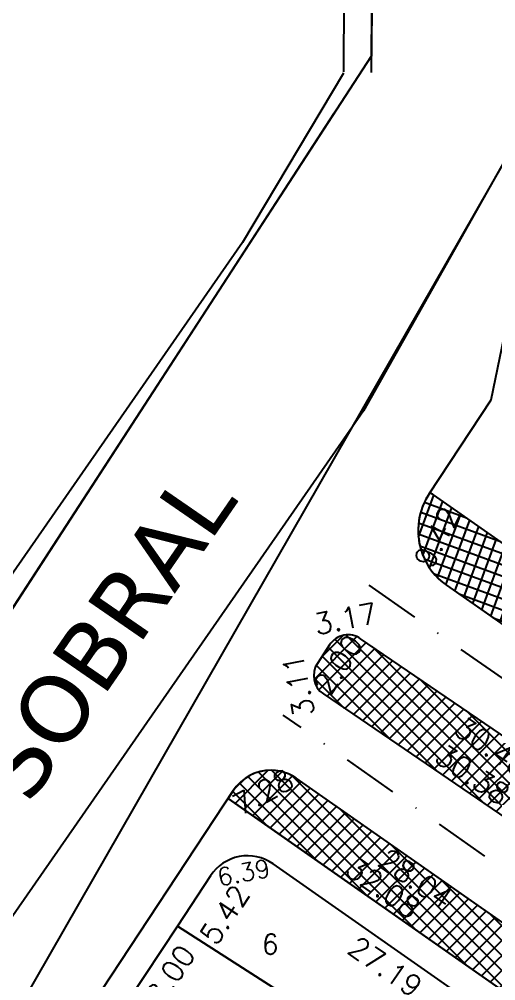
# Model space of a CAD drawing. Header units: millimetres. Extents: x -4430026 to 4783824, y 584 to 9593110.
# Drawn here: x 1630.1 to 1673.1, y 1413.9 to 1500.4 of the extents above; entities that cross this region are included whole.
import ezdxf
from ezdxf.enums import TextEntityAlignment as Align

# ---------------------------------------------------------------- set-up
doc = ezdxf.new("R2010")
doc.units = ezdxf.units.MM
doc.linetypes.add('CONTINUO', pattern=[0])
doc.linetypes.add('DASHDOT', pattern=[1, 0.5, -0.25, 0, -0.25])
for name, color, linetype in [('AGT CERCA', 2, 'CERCA'), ('AGT TEXT-60', 7, 'Continuous'), ('Bra-Rua Calçadas', 1, 'Continuous'), ('Calçada', 1, 'Continuous'), ('Cota', 8, 'Continuous'), ('Cota Curvas', 2, 'Continuous'), ('EIXO DAS VIAS', 252, 'DASHDOT'), ('Lotes', 2, 'Continuous'), ('Numero de lotes', 5, 'Continuous'), ('POLIGONAL', 5, 'Continuous'), ('WAYPOINTS1', 7, 'Continuous'), ('Área Verde Alameda etc.', 92, 'Continuous')]:
    doc.layers.add(name, color=color, linetype=linetype)
doc.styles.add('Agt', font='verdana.ttf')
doc.styles.add('arcad1', font='romans.shx')
doc.styles.add('ROMANS', font='romans.shx')
doc.linetypes.add('CERCA', pattern='A,1.8,-0.25,["X",ROMANS,S=0.2,R=1,X=-0.1,Y=-0.1],-0.25', length=2.3)
doc.dimstyles.new('BOLA100', dxfattribs={"dimscale": 0, "dimtxt": 1.9, "dimasz": 0.18, "dimexe": 0.18, "dimexo": 0.063, "dimgap": 0, "dimtad": 1, "dimzin": 4, "dimdsep": 46, "dimtxsty": 'ROMANS', "dimcen": 0.09, "dimse1": 1, "dimse2": 1, "dimsd1": 1, "dimsd2": 1, "dimclrt": 256, "dimaunit": 1, "dimadec": 4, "dimazin": 0, "dimtfac": 1.2, "dimtix": 1, "dimtmove": 2, "dimatfit": 3, "dimfxl": 1, "dimtvp": 2, "dimtolj": 1, "dimtzin": 4, "dimarcsym": 0})
pattern_1 = [(44.99999999999992, (-350710.3129513949, -9590084.730252339), (-0.6735192090801856, 0.6735192090801873), []), (134.9999999999999, (-350710.3129513949, -9590084.730252339), (-0.6735192090801873, -0.6735192090801856), [])]

# ---------------------------------------------------------------- blocks, each defined once
blk = doc.blocks.new('*D4198')
at = {"layer": 'DEFPOINTS', "color": 0}
for p in [(1652.997362383163, 1424.379459051464), (1675.285856740071, 1408.813617399011), (1673.709091567196, 1406.55587108227)]:
    blk.add_point(p, dxfattribs=at)
at = {"layer": 'Cota', "insert": (1663.10878654591, 1415.117654495642), "char_height": 1.9, "attachment_point": 5, "rotation": 325.0703168434239, "style": 'ROMANS'}
blk.add_mtext('\\A1;27.19', dxfattribs=at)
blk = doc.blocks.new('*D4199')
at = {"layer": 'DEFPOINTS', "color": 0}
for p in [(1644.38234283215, 1418.783070636962), (1671.332127768999, 1401.526871809785), (1669.890170714626, 1399.274902364328)]:
    blk.add_point(p, dxfattribs=at)
at = {"layer": 'Cota', "insert": (1656.927554813544, 1408.70304722572), "char_height": 1.9, "attachment_point": 5, "rotation": 327.3681852723103, "style": 'ROMANS'}
blk.add_mtext('\\A1;32.00', dxfattribs=at)
blk = doc.blocks.new('*D4209')
at = {"layer": 'DEFPOINTS', "color": 0}
for p in [(1645.658736566069, 1417.920754199896), (1646.758019521181, 1417.19508295573), (1641.250959846178, 1411.243634432603)]:
    blk.add_point(p, dxfattribs=at)
at = {"layer": 'Cota', "insert": (1643.761300141731, 1414.379895757579), "char_height": 1.9, "attachment_point": 5, "rotation": 56.56994312724814, "style": 'ROMANS'}
blk.add_mtext('\\A1;8.00', dxfattribs=at)
blk = doc.blocks.new('*D7368')
at = {"layer": 'DEFPOINTS', "color": 0}
for p in [(1647.666774257074, 1422.613411454533), (1648.766057208805, 1421.887740212752), (1644.681835918442, 1418.091678161223)]:
    blk.add_point(p, dxfattribs=at)
at = {"layer": 'Cota', "insert": (1648.648475356271, 1419.805733652834), "char_height": 1.9, "attachment_point": 5, "rotation": 56.56994313281976, "style": 'ROMANS'}
blk.add_mtext('\\A1;5.42', dxfattribs=at)
blk = doc.blocks.new('*D7457')
at = {"layer": 'DEFPOINTS', "color": 0}
for p in [(1660.886980124154, 1444.64048292679), (1686.084278766868, 1427.481619704563), (1684.747208828132, 1425.518170837573)]:
    blk.add_point(p, dxfattribs=at)
at = {"layer": 'Cota', "insert": (1672.683280253843, 1434.882824533612), "char_height": 1.9, "attachment_point": 5, "rotation": 325.74590911509273, "style": 'ROMANS'}
blk.add_mtext('\\A1;30.48', dxfattribs=at)
blk = doc.blocks.new('*D7458')
at = {"layer": 'DEFPOINTS', "color": 0}
for p in [(1657.532671197654, 1439.663350919311), (1682.646510766224, 1422.564125305091), (1682.985658166517, 1423.06223519575)]:
    blk.add_point(p, dxfattribs=at)
at = {"layer": 'Cota', "insert": (1670.963399237001, 1432.397110869916), "char_height": 1.9, "attachment_point": 5, "rotation": 325.7502791995325, "style": 'ROMANS'}
blk.add_mtext('\\A1;30.38', dxfattribs=at)
blk = doc.blocks.new('*D7378')
at = {"layer": 'DEFPOINTS', "color": 0}
for p in [(1660.212393844277, 1442.626366127189), (1660.5848533142, 1442.380493918482), (1659.481874075123, 1440.709646021996)]:
    blk.add_point(p, dxfattribs=at)
at = {"layer": 'Cota', "insert": (1658.868073203433, 1442.314314868007), "char_height": 1.9, "attachment_point": 5, "rotation": 56.569943007691805, "style": 'ROMANS'}
blk.add_mtext('\\A1;2.00', dxfattribs=at)
blk = doc.blocks.new('*D7387')
at = {"layer": 'DEFPOINTS', "color": 0}
for p in [(1649.210665437035, 1430.613849671441), (1648.958582157606, 1430.253261253286), (1675.248503335622, 1411.874275093947)]:
    blk.add_point(p, dxfattribs=at)
at = {"layer": 'Cota', "insert": (1662.899938935801, 1422.202960121348), "char_height": 1.9, "attachment_point": 5, "rotation": 325.04303848659004, "style": 'ROMANS'}
blk.add_mtext('\\A1;32.08', dxfattribs=at)
blk = doc.blocks.new('*D7388')
at = {"layer": 'DEFPOINTS', "color": 0}
for p in [(1655.081035918427, 1432.073786839891), (1653.816124627287, 1430.264416867556), (1678.062820094974, 1416.007466109518)]:
    blk.add_point(p, dxfattribs=at)
at = {"layer": 'Cota', "insert": (1665.851329982236, 1423.009859782429), "char_height": 1.9, "attachment_point": 5, "rotation": 325.0430122217839, "style": 'ROMANS'}
blk.add_mtext('\\A1;28.04', dxfattribs=at)

msp = doc.modelspace()

# ---------------------------------------------------------------- hatches: boundary and pattern name
at = {"layer": 'Área Verde Alameda etc.'}
h = msp.add_hatch(dxfattribs=at)
h.set_pattern_fill('ANSI37', color=256, scale=0.3, angle=24.82082076021936, style=0)
h.set_pattern_definition([(69.82082076021932, (-350710.3129513949, -9590084.730252339), (-0.8940340631347666, 0.3285716724776191), []), (159.8208207602193, (-350710.3129513949, -9590084.730252339), (-0.3285716724776191, -0.8940340631347666), [])])
edge = h.paths.add_edge_path()
edge.add_line((1694.105737185908, 1438.955773519401), (1667.145354577211, 1457.803490135867))
edge.add_line((1667.145354577211, 1457.803490135867), (1667.057241896038, 1457.670012662236))
edge.add_arc((1672.064595699181, 1454.36450091568), 6.000000001372213, 146.5699427168968, 165.3685021744899)
edge.add_arc((1672.064595696504, 1454.364500921268), 5.999999997544409, 165.3685022196616, 235.0430122543)
edge.add_line((1668.626827699934, 1449.447006519933), (1690.667969427874, 1434.038278913174))
edge.add_arc((1749.110025431308, 1517.63568372098), 102.0000000024937, 235.0430122210719, 263.9695042585673)
edge.add_arc((1739.024478185444, 1422.166936282117), 5.999999998254796, 263.9695042597226, 355.7602891120761)
edge.add_arc((1749.110025458083, 1517.635683737744), 96.00000000164012, 235.04301202488568, 267.5510735609337, ccw=False)
h = msp.add_hatch(dxfattribs=at)
h.set_pattern_fill('ANSI37', color=256, scale=0.3, style=0)
h.set_pattern_definition(pattern_1)
h.paths.add_polyline_path([(1868.937994641123, 1405.017888806809, 0.4142135627072197), (1866.948307597415, 1407.028148857925), (1748.544267762032, 1407.637138644282, -0.1524066605836103), (1686.084278766868, 1427.481619704563), (1660.886980122117, 1444.640482928653, 0.418432284463688), (1658.09213429432, 1444.089221041698), (1656.989155056001, 1442.418373147074, 0.4100296613937628), (1657.532671196781, 1439.66335091931), (1682.646510766224, 1422.56412530509, 0.1524066605922072), (1748.513408275076, 1401.637218002279), (1866.917448089504, 1401.028228225235, 0.4142135620161948), (1868.927708136254, 1403.017915263821)])
h = msp.add_hatch(dxfattribs=at)
h.set_pattern_fill('ANSI37', color=256, scale=0.3, style=0)
h.set_pattern_definition(pattern_1)
h.paths.add_polyline_path([(1862.876354981783, 1393.048907043461), (1819.876923725811, 1393.270066849936), (1799.87718825821, 1393.372931871612), (1748.472262261888, 1393.637323821012, -0.1524066605605247), (1678.062820088106, 1416.007466115106), (1655.08103591639, 1432.073786841754, 0.1517553588462986), (1652.819948629813, 1432.795338982765, 0.254016527478986), (1649.450954710936, 1430.999131724287), (1648.958582157606, 1430.253261253286), (1675.198013431729, 1411.909554112751), (1675.248503335622, 1411.874275093947, 0.1522845216259291), (1748.44654602917, 1388.63738994864), (1799.851472001859, 1388.372998004828), (1819.851207471324, 1388.270132979427), (1868.766640259289, 1388.018545290504, 0.07521419004285378), (1868.214877013919, 1389.726623771761, 0.2829738576311884)])

# ---------------------------------------------------------------- linework, layer by layer
at = {"layer": 'AGT CERCA', "ltscale": 0.1, "flags": 128}
for points in [[(1679.013090368083, 1496.792636762545), (1661.141560627557, 1465.14103216013), (1618.544696037164, 1403.88475791267)], [(1659.333037263604, 1495.525914007574), (1650.239746602343, 1480.280330719614), (1604.523155765138, 1414.564553926873)]]:
    msp.add_lwpolyline(points, dxfattribs=at)
at = {"layer": 'Bra-Rua Calçadas'}
for points in [[(1694.105737185908, 1438.955773519401), (1667.145354577211, 1457.803490135867), (1667.057241896038, 1457.670012662236, 0.08220863771943447), (1666.259172988926, 1455.880108771894, 0.3137380802439681), (1668.626827699934, 1449.447006519933), (1690.667969427874, 1434.038278913174, 0.1268901514778128), (1738.394131482915, 1416.200139569167, 0.4233978794308735), (1745.008059047965, 1421.723359858666, -0.1428021659414282)], [(1686.084278766868, 1427.481619704563), (1660.886980124154, 1444.64048292679, 0.4184322849085605), (1658.092134293971, 1444.089221041698), (1656.989155054895, 1442.418373145212, 0.4100296612641131), (1657.532671197654, 1439.66335091931), (1682.646510766224, 1422.56412530509, 0.1524066606427529), (1748.513408298009, 1401.637218002279), (1866.917448087466, 1401.028228225235, 0.4142135627298129), (1868.927708136254, 1403.017915267546), (1868.937994641123, 1405.017888812397, 0.414213562016377), (1866.948307596484, 1407.028148857925), (1748.544267787469, 1407.637138644282, -0.1524066606427529)], [(1678.062820094974, 1416.007466109518), (1655.081035918427, 1432.073786839891, 0.1517553590051152), (1652.819948629813, 1432.795338982765, 0.2540165283218662), (1649.450954703951, 1430.999131713111), (1648.958582157606, 1430.253261253286), (1675.198013431729, 1411.909554112751), (1675.248503335622, 1411.874275093947, 0.1522845215890261), (1748.446546010544, 1388.63738994864), (1799.851472001859, 1388.372998004828), (1819.851207471324, 1388.270132979427), (1868.766640259289, 1388.018545290504, 0.07521419004285378), (1868.214877013919, 1389.726623771761, 0.2829738575366266), (1862.876354983879, 1393.048907043461), (1819.876923725811, 1393.270066849936), (1799.87718825821, 1393.372931871612), (1748.47226226736, 1393.637323821012, -0.1524066605544386)]]:
    msp.add_lwpolyline(points, format="xyb", close=True, dxfattribs=at)
at = {"layer": 'Calçada'}
msp.add_line((1662.668600981141, 1674.311786327031, 2.439200347918062), (1661.83332126708, 1495.579944607711, 2.439200347918005), dxfattribs=at)
at = {"layer": 'Calçada', "lineweight": -3}
for p, q in [((1662.469236012885, 1614.409889895518), (1661.865756057074, 1497.077013587628)), ((1662.46923601335, 1614.409889895518), (1661.865756057074, 1497.077013587628)), ((1672.652261128986, 1466.145626522649), (1678.753016886172, 1495.977572947789)), ((1672.652261128986, 1466.145626522649), (1678.753016887104, 1495.977572947789)), ((1667.057241876015, 1457.670012632434), (1672.652261128986, 1466.145626522649)), ((1667.057241876015, 1457.670012632434), (1672.652261128986, 1466.145626522649)), ((1668.626827699934, 1449.447006519933), (1690.66796943253, 1434.038278909449)), ((1668.626827699934, 1449.447006519933), (1690.66796943253, 1434.038278909449)), ((1678.062820099165, 1416.007466107656), (1655.081035917961, 1432.073786838029)), ((1678.062820100096, 1416.007466107656), (1655.081035917961, 1432.073786838029)), ((1619.565210214221, 1385.726717114497), (1649.450954704882, 1430.999131713111)), ((1619.565210214221, 1385.726717114497), (1649.450954705813, 1430.999131713111)), ((1675.19801343266, 1411.909554109026), (1648.958582158071, 1430.253261249561))]:
    msp.add_line(p, q, dxfattribs=at)
for centre, radius, start, end in [((1672.064595697319, 1454.36450091568), 5.999999999999997, 146.5699431227966, 235.0430121488498), ((1672.064595697319, 1454.36450091568), 5.999999999999997, 146.5699431227966, 235.0430121488498), ((1652.789190583733, 1428.79545723838), 3.999999999999999, 55.04301214884985, 146.5699431227966), ((1652.789190584665, 1428.79545723838), 3.999999999999999, 55.04301214884985, 146.5699431227966)]:
    msp.add_arc(centre, radius, start, end, dxfattribs=at)
at = {"layer": 'EIXO DAS VIAS', "ltscale": 10, "elevation": 103.7075370668876}
msp.add_lwpolyline([(1661.634211385493, 1449.454935878564), (1688.376124099699, 1430.759949306075)], dxfattribs=at)
msp.add_lwpolyline([(1681.155578403605, 1418.73071352211, -0.002030139274884895), (1680.354665431996, 1419.285795707304), (1653.918610986193, 1437.766960013706)], format="xyb", dxfattribs=at)
at = {"layer": 'Lotes', "lineweight": -3}
for p, q in [((1673.765610099641, 1409.860598107849), (1652.997362383512, 1424.379459051464)), ((1647.367281168104, 1423.304803928409), (1644.382342832499, 1418.783070631374)), ((1644.382342832499, 1418.783070636962), (1639.974566112143, 1412.105950867806)), ((1644.382342832499, 1418.783070631374), (1671.332062376068, 1401.526913678322)), ((1671.332062374206, 1401.526913678322), (1644.382342832499, 1418.783070636962))]:
    msp.add_line(p, q, dxfattribs=at)
at = {"layer": 'Lotes', "lineweight": -3, "ltscale": 10}
msp.add_line((1644.382342830637, 1418.783070635099), (1671.332127768883, 1401.52687181351), dxfattribs=at)
at = {"layer": 'Lotes', "linetype": 'CONTINUO', "lineweight": -3}
for p, q in [((1644.382342830637, 1418.783070635099), (1671.332062375137, 1401.526913678322)), ((1671.332062375137, 1401.526913678322), (1644.382342830637, 1418.783070635099))]:
    msp.add_line(p, q, dxfattribs=at)
at = {"layer": 'Lotes'}
msp.add_lwpolyline([(1652.997362383046, 1424.379459047739, 0.4220408749687578), (1647.367281165776, 1423.304803922821), (1644.382342832499, 1418.783070631374), (1671.332062374206, 1401.526913678322), (1675.285856730176, 1408.813617404599, -0.003509344263263466), (1673.765610060991, 1409.8605981302)], format="xyb", close=True, dxfattribs=at)
msp.add_lwpolyline([(1644.382342831103, 1418.783070631374), (1639.974566110281, 1412.105950865943), (1667.506685100367, 1394.476878108505), (1671.332062374206, 1401.526913678322)], close=True, dxfattribs=at)
at = {"layer": 'Lotes', "lineweight": -3}
msp.add_arc((1650.705517049284, 1421.101129449953), 4.000000001259133, 55.04301214884985, 146.5699431227966, dxfattribs=at)
at = {"layer": 'POLIGONAL', "linetype": 'ByBlock'}
msp.add_line((1660.16800239673, 1671.783309816144, 2.439200347918005), (1659.333639217383, 1495.652983751277, 2.439200347918005), dxfattribs=at)
at = {"layer": 'WAYPOINTS1', "linetype": 'Continuous'}
for p, q in [((1620.105856313241, 1393.901019062896, 103.7075370668876), (1679.769924525612, 1497.929049146762)), ((1661.865756057074, 1497.077013587628, 103.7075370668876), (1580.695728513749, 1372.393887421165, 103.7075370668876)), ((1658.486841703636, 1491.886752877433, 103.7075370668876), (1580.695728513749, 1372.393887421165, 103.7075370668876))]:
    msp.add_line(p, q, dxfattribs=at)
at = {"layer": 'Área Verde Alameda etc.'}
for points in [[(1694.105737185908, 1438.955773519401), (1667.145354577211, 1457.803490135867), (1667.057241896038, 1457.670012662236, 0.08220863771943447), (1666.259172988926, 1455.880108771894, 0.3137380802439681), (1668.626827699934, 1449.447006519933), (1690.667969427874, 1434.038278913174, 0.1268901514778128), (1738.394131482915, 1416.200139569167, 0.4233978794308735), (1745.008059047965, 1421.723359858666, -0.1428021659414282)], [(1686.084278766868, 1427.481619704563), (1660.886980124154, 1444.64048292679, 0.4184322849085605), (1658.092134293971, 1444.089221041698), (1656.989155054895, 1442.418373145212, 0.4100296612641131), (1657.532671197654, 1439.66335091931), (1682.646510766224, 1422.56412530509, 0.1524066606427529), (1748.513408298009, 1401.637218002279), (1866.917448087466, 1401.028228225235, 0.4142135627298129), (1868.927708136254, 1403.017915267546), (1868.937994641123, 1405.017888812397, 0.414213562016377), (1866.948307596484, 1407.028148857925), (1748.544267787469, 1407.637138644282, -0.1524066606427529)], [(1678.062820094974, 1416.007466109518), (1655.081035918427, 1432.073786839891, 0.1517553590051152), (1652.819948629813, 1432.795338982765, 0.2540165283218662), (1649.450954703951, 1430.999131713111), (1648.958582157606, 1430.253261253286), (1675.198013431729, 1411.909554112751), (1675.248503335622, 1411.874275093947, 0.1522845215890261), (1748.446546010544, 1388.63738994864), (1799.851472001859, 1388.372998004828), (1819.851207471324, 1388.270132979427), (1868.766640259289, 1388.018545290504, 0.07521419004285378), (1868.214877013919, 1389.726623771761, 0.2829738575366266), (1862.876354983879, 1393.048907043461), (1819.876923725811, 1393.270066849936), (1799.87718825821, 1393.372931871612), (1748.47226226736, 1393.637323821012, -0.1524066605544386)]]:
    msp.add_lwpolyline(points, format="xyb", close=True, dxfattribs=at)

# ---------------------------------------------------------------- texts
at = {"style": 'Agt'}
msp.add_text('<- SOBRAL', height=5.999999999999997, rotation=55.42176211568827, dxfattribs=at).set_placement((1623.93045221489, 1419.347778651912, 51.85376853344381))
at = {"layer": 'AGT TEXT-60', "style": 'Agt'}
msp.add_text('<- SOBRAL', height=5.999999999999999, rotation=55.44503067997417, dxfattribs=at).set_placement((1623.936885329503, 1419.375867040176))
at = {"layer": 'Cota', "char_height": 1.9, "attachment_point": 5, "style": 'ROMANS'}
for s, insert, rotation in [('\\A1;9.42', (1667.755255915677, 1453.785838224042), 62.52678425605767), ('\\A1;3.17', (1659.523848501429, 1446.440510151956), 11.157926033524802), ('\\A1;3.11', (1655.284894468075, 1440.429731782574), 101.16011117893412), ('\\A1;7.28', (1652.097413585509, 1430.851378107492), 28.064681172465743)]:
    msp.add_mtext(s, dxfattribs=dict(at, insert=insert, rotation=rotation))
at = {"layer": 'Cota Curvas', "insert": (1650.353279864636, 1423.590985622306, -51.85376853344381), "char_height": 1.6, "attachment_point": 5, "rotation": 10.80647764578436, "style": 'ROMANS'}
msp.add_mtext('\\A1;6.39', dxfattribs=at)
at = {"layer": 'Numero de lotes', "style": 'arcad1'}
msp.add_text('6', height=1.799999999999999, rotation=358.9753949972398, dxfattribs=at).set_placement((1652.744323428591, 1417.151543993552, 103.7075370668876), align=Align.MIDDLE_CENTER)

# ---------------------------------------------------------------- dimensions: what is measured, and where the dimension line sits
at = {"layer": 'Cota'}
for p1, p2, distance, picture, middle in [((1659.481874075123, 1440.709646021996), (1660.5848533142, 1442.380493918482), 0.44629496944267427, '*D7378', (1658.868073203433, 1442.314314868007)), ((1660.886980124154, 1444.64048292679), (1686.084278766868, 1427.481619704563), -2.375476262637757, '*D7457', (1672.683280253843, 1434.882824533612)), ((1657.532671197654, 1439.66335091931), (1682.646510766224, 1422.564125305091), 0.6026063576645024, '*D7458', (1670.963399237001, 1432.397110869916)), ((1678.062820094974, 1416.007466109518), (1655.081035918427, 1432.073786839891), 2.2076730444612025, '*D7388', (1665.851329982236, 1423.009859782429)), ((1675.248503335622, 1411.874275093947), (1648.958582157606, 1430.253261253286), -0.4399658930816625, '*D7387', (1662.899938935801, 1422.202960121348)), ((1652.997362383163, 1424.379459051464), (1675.285856740071, 1408.813617399011), -2.75383493353347, '*D4198', (1663.10878654591, 1415.117654495642)), ((1644.38234283215, 1418.783070636962), (1671.332127768999, 1401.526871809785), -2.6740618036851753, '*D4199', (1656.927554813544, 1408.70304722572))]:
    dim = msp.add_aligned_dim(p1=p1, p2=p2, distance=distance, dimstyle='BOLA100', override={"dimscale": 1}, dxfattribs=at)
    dim.commit()
    dim.dimension.update_dxf_attribs({"geometry": picture, "text_midpoint": middle})
dim = msp.add_linear_dim(base=(1648.766057208805, 1421.887740212752, -51.85376853344381), p1=(1644.681835918442, 1418.091678161223, -51.85376853344381), p2=(1647.666774257073, 1422.613411454533, -51.85376853344381), angle=236.5699431328198, dimstyle='BOLA100', override={"dimscale": 1}, dxfattribs=at)
dim.commit()
dim.dimension.update_dxf_attribs({"geometry": '*D7368', "text_midpoint": (1648.648475356271, 1419.805733652834, -51.85376853344381), "dimtype": 160})
dim = msp.add_linear_dim(base=(1646.758019521181, 1417.19508295573), p1=(1641.250959846178, 1411.243634432603), p2=(1645.658736566069, 1417.920754199896), angle=236.5699431272482, dimstyle='BOLA100', override={"dimscale": 1}, dxfattribs=at)
dim.commit()
dim.dimension.update_dxf_attribs({"geometry": '*D4209', "text_midpoint": (1643.761300141731, 1414.379895757579)})

doc.saveas('drawing.dxf')
